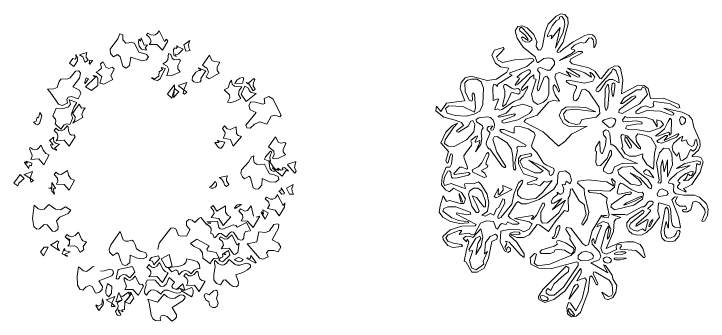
# Model space of a CAD drawing. Header units: millimetres. Extents: x -63086 to 144078, y -129912 to 13382.
# Drawn here: x 59155 to 61665, y -54677 to -53565 of the extents above; entities that cross this region are included whole.
import ezdxf

# ---------------------------------------------------------------- set-up
doc = ezdxf.new("R2010")
doc.units = ezdxf.units.MM
doc.layers.get('0').update_dxf_attribs({"lineweight": 0})
doc.layers.add('観葉植物', color=92, linetype='Continuous', lineweight=9)

# ---------------------------------------------------------------- blocks, each defined once
blk = doc.blocks.new('樹木平面（CAD素材.com）d451e3a4')
at = {"color": 0, "linetype": 'ByBlock', "lineweight": -2}
for points in [[(-158.3, 422.6), (-143.5, 430.4), (-134.5, 422.6), (-125, 388.3), (-112.2, 380.7), (-101.2, 391), (-96.4, 421), (-55.5, 408.2), (-38.8, 411.3), (-32.5, 422.1), (-40, 432.5), (-66.7, 438.8), (-82.3, 472.1), (-92.8, 474.3), (-113.5, 471.6), (-124.6, 483.5), (-124.6, 501.3), (-135.6, 505.6), (-143, 487.6), (-170.2, 449.8), (-168.9, 434), (-158.3, 422.6), (-158.8, 422.8)], [(26.2, 477.7), (33, 486.3), (38.2, 478.9), (18.4, 446.3), (-1.7, 466.9), (-30.1, 467), (-24, 475.2), (-23.2, 482.6), (-29.9, 493.7), (-38.9, 501.6), (-34, 508.2), (-23.3, 502.1), (-14.5, 500.1), (-7.5, 501.6), (0.3, 507.3), (6.7, 516.1), (26.2, 477.7), (26.1, 477.7)], [(-61.3, 478.7), (-59.1, 490.6), (-47.7, 464.8), (-36.1, 466.2), (-43.8, 455.3), (-38.9, 448.2), (-40.4, 445.8), (-56.8, 450.2), (-66.2, 460.7), (-68.3, 474.6), (-66.4, 485.8), (-61.3, 478.7), (-61.6, 478.7)], [(95.8, 465.9), (103.2, 443.1), (118.9, 445.3), (113.5, 455.1), (113.2, 466.3), (117.3, 480.9), (95.8, 465.9), (96.2, 466.1)], [(68.6, 461.7), (93.8, 449.7), (77, 432.9), (71.2, 430.8), (67, 431.6), (65.2, 429.4), (68.1, 424), (59.8, 426.6), (58.5, 448.4), (63.5, 455.1), (68, 451.8), (74.6, 460.7), (68.6, 461.7), (68.6, 461.7)], [(-317.4, 399), (-302.2, 386.8), (-288.4, 407.7), (-288.5, 419.6), (-294.8, 430.1), (-293, 418.5), (-296.6, 413.7), (-305.2, 416.3), (-317.4, 399), (-317.2, 399.2)], [(-254.6, 437.8), (-281, 429.8), (-269.3, 422.4), (-263.7, 406.7), (-259.4, 403.4), (-250.6, 410.5), (-257.2, 420.8), (-257.5, 427.4), (-254.6, 437.8), (-254.6, 438)], [(77.6, 413.4), (84.2, 408.5), (74, 390.1), (73.8, 378.8), (82.2, 368.5), (59.6, 357.2), (45.2, 353.8), (34.2, 354.9), (41.3, 376.5), (35.4, 388.2), (20.3, 396.8), (32.3, 404.6), (37.3, 411.6), (40.7, 433.8), (49, 431), (53.6, 417.2), (61.2, 411.9), (77.6, 413.4), (77.6, 413.2)], [(188.9, 427.8), (196.7, 409.6), (206, 405.6), (226.4, 403), (215.9, 384.3), (216.5, 372.3), (223.8, 363.4), (187.7, 342.1), (177, 350.4), (184.7, 367.2), (179.6, 380.1), (162.9, 392.7), (188.9, 427.8), (188.4, 427.5)], [(14.5, 384), (28.8, 380.2), (10.1, 342.8), (0, 337), (-10.6, 338.7), (-21.6, 344.8), (-19.7, 347.4), (-11.3, 340.9), (4.8, 352.9), (6.9, 367.5), (19.2, 376.6), (14.3, 384.1)], [(148, 382), (175.2, 372.1), (157.7, 343.7), (158.7, 337.4), (155.1, 332.4), (144.4, 329.7), (132.5, 331.7), (126, 337.8), (126.6, 350.3), (138.8, 367.1), (150, 373.2), (155, 373), (157.1, 375.5), (147.9, 382), (148, 382)], [(-259.9, 313.9), (-238, 301), (-214.7, 318.6), (-215.8, 345.7), (-221.8, 352.5), (-232.3, 355.3), (-223.3, 348.7), (-259.7, 314.2)], [(107.1, 294.3), (98.4, 287), (93.8, 290.4), (95.9, 302.9), (106.1, 329.8), (77.7, 319.7), (76.1, 317.7), (107.1, 294.3), (106.9, 294.7)], [(301.5, 271.6), (293.2, 286), (296.2, 299.9), (305.6, 314.3), (278.6, 315.9), (270.8, 323.4), (268.6, 337.8), (261.5, 329.8), (256, 310.6), (241.8, 302.9), (261, 285.3), (262.4, 275.7), (254.2, 258.8), (263.5, 255.8), (282.9, 261.5), (301.4, 271.7), (301.5, 271.8)], [(307.6, 326.3), (312, 340.6), (311, 346), (306.8, 348), (298.1, 345.5), (287.3, 337.3), (279.9, 326.1), (307.7, 326.5)], [(36.5, 287.9), (36.5, 287.9), (61.4, 321.2), (61.6, 307.3), (77.1, 295.9), (58.3, 275.2), (61.6, 307.3), (61.6, 307.3)], [(36.5, 287.8), (52.6, 272.5), (61.6, 307.3)], [(321.1, 260.2), (356.7, 289.6), (339.4, 292.8), (331.4, 301), (330, 309.3), (316.8, 315.7), (303.3, 287.3), (321.2, 260.4), (320.6, 260.6)], [(448.1, 211.2), (442.6, 205.3), (424.8, 211.8), (411.8, 207.7), (395.3, 178.3), (370, 187.2), (350.8, 179.3), (336.1, 163.9), (323.7, 165.3), (320.3, 175.2), (357, 220.4), (335, 231), (330.6, 246.1), (337.4, 259.1), (354.6, 258.8), (380.9, 251.6), (388.8, 254), (386.1, 272.1), (403.5, 278.7), (417.9, 270.1), (448.1, 211.2), (447.7, 211.2)], [(-369.3, 180.2), (-348.9, 161), (-337.2, 176.3), (-327.6, 180.2), (-315.9, 178), (-305.1, 201.5), (-311.6, 213.8), (-301.2, 241.3), (-291.6, 257.5), (-318.6, 266.9), (-314.6, 251.6), (-321.5, 241.6), (-343.1, 234.7), (-365.9, 236.3), (-377.7, 207.2), (-368, 197.2), (-366.5, 188.8), (-369.3, 180.2), (-369.5, 180.4)], [(-305.8, 181.8), (-269.5, 203), (-273, 213.9), (-268.6, 226.4), (-260.8, 237.9), (-273.7, 237), (-282.3, 250.8), (-307, 217.4), (-296.7, 204.8), (-298.5, 193.7), (-305.6, 182), (-305.7, 182.1)], [(-425.4, 221.5), (-417.5, 208.6), (-426.2, 180.9), (-432.8, 175.9), (-439.8, 178.3), (-447.9, 186.1), (-438.6, 189.8), (-434.5, 204.3), (-430.2, 201.1), (-425.4, 221.4), (-425.4, 221.4)], [(264.5, 123.7), (273.6, 98.6), (303.8, 134.7), (292.2, 137.4), (286.4, 144.7), (284.9, 169.4), (262.7, 159.3), (252.3, 161.5), (242.3, 172.9), (235, 162.5), (244.6, 148.8), (243.5, 138.6), (237.4, 128.6), (264.3, 123.7), (264.4, 123.7)], [(207.9, 112.3), (219.4, 95.5), (225.4, 91.7), (230.6, 92.5), (237.7, 100.4), (243.5, 113.5), (216.7, 119.5), (223.7, 114.3), (222, 112), (207.8, 112.2), (207.9, 112.1)], [(388.1, 51.4), (406.9, 44.2), (408.8, 46.6), (406.2, 57.2), (408.7, 67.6), (414.1, 77.1), (409.4, 80.5), (391, 60.4), (388, 51.3)], [(-465.3, 18.8), (-462.5, 30.9), (-454.5, 28.2), (-453.7, 38.1), (-473, 45.1), (-474.5, 42.9), (-469.8, 39.9), (-471.8, 37.3), (-478.5, 42.6), (-480.1, 40.3), (-465.2, 18.9), (-465.4, 19.1)], [(470.7, 31.6), (497, 2), (502, 8.7), (496, 21.5), (500.6, 44.1), (472.3, 34), (470.6, 32)], [(-481.5, -3.7), (-451.1, 8.1), (-459.6, -16.3), (-457.3, -31.6), (-448.2, -24.8), (-481.5, -3.7), (-482.2, -3.5)], [(473.8, 8.6), (465.7, 11), (450.7, -8.8), (416.7, 19.8), (418.4, 22), (437.6, 10.8), (439.4, 13.6), (434.9, 16.8), (436.6, 19), (445.3, 12.1), (453.1, 13.3), (455, 15.7), (450.8, 18.9), (452.3, 21.2), (460, 22.5), (473.7, 8.6), (473.6, 8.7)], [(-518.5, -34.8), (-495.9, -3.7), (-481.5, -17.4), (-500.5, -34.3), (-504.8, -44.8), (-518.7, -34.6)], [(224.8, -14.6), (253.5, -8.4), (250.1, -17.2), (250.1, -26.6), (258.1, -39.6), (249.5, -46.8), (242.6, -41.9), (240.9, -31.7), (234.4, -22.9), (224.6, -14.7)], [(-381, -50.1), (-381.5, -32.5), (-368.5, -52.4), (-370.1, -55.1), (-376.4, -53.8), (-371.4, -74.5), (-381.9, -63.6), (-382.6, -52.6), (-392.4, -52.8), (-381, -50.1), (-380.8, -49.6)], [(210.7, -28.6), (193.7, -47.1), (189.7, -47.8), (188.1, -49.9), (194.5, -52.6), (201.7, -52.8), (209.4, -49.1), (213.7, -42.6), (214, -35.5), (210.7, -28.6), (210.7, -28.5)], [(447.1, -51.2), (448.2, -59), (446.5, -61.4), (438.7, -62.5), (450.5, -74.6), (458.4, -73.6), (460, -71.4), (447.1, -51.2), (447.2, -51)], [(435, -76.9), (454.5, -115.9), (461.2, -107.2), (460, -121.4), (440.5, -153.2), (426, -131.9), (398.6, -126), (405.3, -114.3), (401.4, -102.5), (389.7, -91.6), (394.7, -85.2), (409.7, -93.1), (418, -92.9), (426.7, -87.7), (435, -76.9), (435.1, -76.9)], [(-445.3, -113.9), (-451.3, -162.4), (-446.6, -191.7), (-436, -200.7), (-426.1, -199.6), (-408.8, -183.6), (-398.4, -185.4), (-379.1, -208.6), (-371, -209.5), (-359.3, -201.8), (-358.6, -191), (-364.7, -170.5), (-353, -157.9), (-322.6, -144.4), (-312.7, -132.5), (-332.7, -120.6), (-350.7, -131.2), (-367.8, -128.5), (-392.1, -111.8), (-409.2, -128.2), (-418.2, -130.7), (-430.6, -127.3), (-445.3, -113.9), (-445.3, -114.1)], [(193, -122.9), (202, -115.5), (214.8, -135.5), (246, -117), (246.5, -139.5), (253.5, -150), (265.2, -156.1), (238.3, -188.3), (222.3, -162.4), (194.2, -158.3), (205.1, -144.8), (203, -133.9), (192.9, -122.9)], [(278.7, -124.1), (281, -125.7), (304.8, -112.2), (298.6, -110.7), (292.5, -111.4), (286.9, -114.8), (278.7, -124.1), (278.7, -124)], [(347.1, -153.7), (339.3, -117.1), (326.3, -133.1), (315.8, -135.4), (300.7, -127.4), (294.3, -135.9), (308, -149.3), (308.5, -160.3), (303.5, -170.6), (326.1, -171.7), (346.6, -195.3), (371.1, -154.4), (356.7, -158)], [(390, -164.8), (400.9, -141.8), (381.4, -131), (384, -146.2), (376.6, -137.9), (374.9, -140.3), (390, -164.8), (390, -164.2)], [(1.9, -274.3), (7.1, -251.5), (48.8, -197.9), (57.4, -195.7), (66.7, -199.7), (76.1, -223.4), (85.3, -226.1), (106.7, -225.4), (116.9, -202), (105.2, -187.4), (105.5, -173.5), (113.9, -166), (125.3, -168.4), (135.4, -177.2), (151, -160.7), (156.8, -159.2), (176.5, -181.4)], [(176.2, -182.9), (191.6, -180.7), (193.3, -178.6), (178.4, -175), (218, -172.7), (221.9, -195.1), (226.7, -199.3), (235.6, -200.6), (275.2, -185), (283.3, -187.3), (289, -194.2), (322, -177.5), (336.4, -204.2), (335, -206.8), (318.4, -209.2), (313.9, -217.9), (312.1, -234.1), (307.6, -239.5), (300.5, -241.3), (291.8, -237.2), (275.3, -212.3), (268.4, -211), (262, -214.3), (248.9, -229.9), (230.8, -216.4), (221.8, -217.1), (208.9, -231.7), (205.4, -232.4), (201.2, -218.9), (193, -216.8), (194.8, -200), (188, -190.1), (176.2, -182.9), (176, -182.8)], [(324.8, -254.6), (369.4, -306.5), (380.8, -309.9), (400.4, -301.7), (394.5, -287), (401.3, -278.4), (420.7, -277.7), (437.2, -283.4), (446.3, -265.6), (438.6, -251.6), (415, -239.1), (438.6, -197.7), (439, -184.7), (435, -181.3), (420.9, -183.6), (405.6, -207.4), (391.3, -213.4), (367.3, -210.7), (359.9, -246.7), (324.8, -254.6), (325.2, -254.7)], [(-332.8, -228.6), (-317.9, -243.5), (-317.8, -254.3), (-323.5, -263), (-299, -260.9), (-289, -267.5), (-281.7, -281.4), (-278.3, -283.8), (-266.2, -274.6), (-267.8, -263.4), (-256.6, -247.1), (-269, -242.7), (-274.6, -236.7), (-285.5, -211.4), (-297, -223.6), (-309.1, -228.4), (-318.3, -225.8), (-326.2, -219.8), (-332.8, -228.6)], [(-134.5, -209.6), (-123.4, -239.1), (-115.3, -244.9), (-105.1, -244.6), (-92.5, -241.4), (-85.8, -244.4), (-79.7, -257.1), (-75, -272.4), (-62.3, -280.1), (-42.9, -285.5), (-37.7, -294.4), (-39.7, -302.6), (-51.5, -308.7), (-73.5, -305.6), (-98.1, -295.4), (-100.1, -321.2), (-108.6, -330.6), (-116.6, -332.9), (-126.3, -328.8), (-132.4, -317.1), (-139.9, -290), (-145.6, -286.9), (-161.5, -296.5), (-172.6, -284), (-174.3, -272.8), (-168.6, -257.4), (-134.7, -209.2), (-134.5, -209.3)], [(-386.1, -258.3), (-353.3, -279.4), (-360.7, -267.5), (-360.6, -257.6), (-356.1, -246), (-360.6, -242.7), (-386.1, -258.4), (-385.9, -258.4)], [(-326, -233.6), (-317.2, -240.3), (-315.5, -237.9), (-325.9, -233.7), (-325.9, -233.7)], [(-411.9, -297.9), (-422.1, -283.5), (-409, -265.6), (-395, -265.7), (-412, -297.7), (-411.9, -297.7)], [(-343.6, -289.9), (-326.4, -299.3), (-324.7, -297.1), (-335.2, -292.7), (-314.8, -283.6), (-335.2, -278.8), (-334.2, -272.6), (-336.5, -271), (-343.6, -289.9), (-343.6, -289.7)], [(-13.1, -330.3), (7.3, -307.6), (4, -298), (-21.1, -303.7), (-29.2, -314.9), (-17.1, -317.3), (-13.2, -330.3)], [(13.5, -308.7), (42.8, -292.4), (53.1, -334.6), (41.2, -339.9), (35, -339.7), (29.4, -335.8), (13.5, -308.7), (13.7, -308.6)], [(239.4, -289.1), (247.7, -291.9), (246.1, -294.1), (235.5, -289.7), (237.2, -301.4), (227.8, -304.8), (222.8, -311.5), (227.1, -316), (232.2, -318.5), (235.2, -318.7), (239.6, -316.9), (258.3, -298.3), (262.3, -295.6), (257.8, -278.5), (239.4, -289.1)], [(338, -296.5), (357.5, -321.4), (356.1, -323.6), (323.7, -306.6), (325.5, -304.2), (335.9, -308.8), (338, -296.4)], [(-30.7, -372.9), (-2, -371.7), (18.6, -394.5), (38.8, -358.7), (28.5, -354.1), (20.7, -346.9), (7.4, -321.5), (-2.3, -334.3), (-10.6, -339.1), (-14.6, -339.5), (-20.1, -338.1), (-25.4, -334), (-29.3, -328.9), (-37.6, -340.1), (-28.3, -346.8), (-24, -353.9), (-23.8, -361.2), (-26.3, -367.4), (-30.7, -372.9), (-30.6, -372.7)], [(122.7, -362.1), (132.7, -349.7), (143.5, -344.8), (154.1, -343.5), (152.3, -329.6), (145.1, -319.5), (132.1, -313.8), (106.9, -308.9), (102.4, -321), (95.9, -328.8), (88.2, -333), (73.7, -335.5), (51.7, -338), (44.3, -340.5), (40.4, -342.5), (52.1, -354.8), (67, -348.6), (73.6, -353.3), (77.7, -366.7), (89.9, -354.1), (98, -350.7), (106.9, -351.7), (114.3, -355.4), (122.8, -362.1), (122.7, -362)], [(207.3, -313.7), (219.6, -325.3), (233.3, -331), (240.6, -330.2), (249.9, -323.6), (259.1, -310.3), (281.1, -328.9), (288.9, -331.6), (298.5, -331.3), (320.9, -324.1), (330.6, -326.2), (336.5, -331.7), (336.3, -338.2), (326, -348.4), (308.7, -357.7), (283.2, -366.1), (293.6, -392.9), (292.4, -404.5), (286.7, -409.4), (274.4, -408.2), (263.4, -400.7), (246.5, -384.5), (239.6, -385.1), (228.2, -401.8), (213.4, -397.7), (203.8, -384.2), (203.8, -364.7), (208.8, -336.8), (206.2, -321.4), (207.3, -313.7), (207.3, -313.7)], [(283.7, -314.8), (290.7, -318.3), (297, -319), (303.9, -316.3), (310.3, -310.4), (302.1, -305.4), (295, -303.6), (289.7, -304.3), (278.7, -311), (283.7, -314.8)], [(-206, -352.4), (-192.7, -351.8), (-171.8, -345.3), (-160.9, -349.5), (-158.6, -359.6), (-164.9, -370.2), (-211.4, -387.8), (-198.7, -408.5), (-199.1, -419.6), (-208.7, -428.9), (-220.9, -432.8), (-223.2, -431.1), (-235.9, -408.3), (-245.8, -404.7), (-257.1, -409.8), (-269.1, -422), (-280.6, -418.5), (-289.3, -404), (-290.4, -371), (-284.8, -336.9), (-266.7, -351.6), (-256.6, -353.9), (-244.8, -347.3), (-234.1, -337.1), (-228.9, -336)], [(-69.4, -440.3), (-89, -418.7), (-117.5, -419.5), (-111.2, -408.1), (-120.5, -384.7), (-120, -376.2), (-107.5, -384.5), (-99.2, -386.4), (-89.5, -382.2), (-80.7, -370.4), (-67.4, -398.1), (-61.7, -401.5), (-54.5, -400.4), (-49.8, -407.6), (-69.2, -440.5), (-69.1, -440.5)], [(151.4, -426), (172.4, -388.7), (161.2, -386.3), (153.1, -380.5), (148.6, -368.5), (147.8, -356.3), (143.3, -353.1), (133.3, -364.7), (123.5, -370.3), (113.9, -369.4), (102.8, -361.4), (96.2, -370.1), (106.3, -379.7), (110, -387.4), (108.9, -397.4), (105.3, -404.5), (134.2, -403.4), (151.4, -426), (151.4, -425.8)], [(-175.2, -446), (-165.2, -432.7), (-164.9, -408.7), (-180.5, -397.1), (-186.5, -422.9), (-186.2, -433.1), (-182.9, -439.9), (-175.2, -446), (-175.3, -446)], [(92.4, -398.5), (99.8, -421.3), (83, -415.8), (69.7, -419.8), (92.4, -398.5)], [(90.3, -424.7), (124.1, -411.7), (129.4, -422.1), (129.8, -431.1), (126.7, -440.1), (123.6, -445.5), (90.3, -424.7), (90.4, -424.7)], [(-166.1, -480.7), (-152.3, -480.4), (-164, -468.2), (-183.5, -457.3), (-181.9, -455), (-153.6, -444.9), (-164, -468.2), (-166.1, -480.6), (-166.1, -480.6)], [(-139.5, -430.6), (-150.6, -464.2), (-127.8, -457), (-139.4, -430.6)], [(-34.4, -454.4), (0.9, -464.7), (24.6, -436.1), (35.3, -445.4), (45.9, -450.8), (54.6, -452.3), (63.8, -450.4), (80.8, -439.2), (86.5, -438.2), (93.7, -440.2), (98.6, -443.4), (100, -446.9), (99.2, -451), (92.8, -459.2), (53.8, -484.6), (69.6, -511), (69.1, -519.5), (62.2, -527.8), (52, -533.6), (35.2, -517.4), (21, -512), (13.3, -514.6), (10, -521.6), (10.8, -531.1), (3.1, -532.9), (-7.1, -531.8), (-16.4, -525.4), (-22.7, -512.5), (-29.4, -467.8), (-34.4, -454.4), (-34.5, -454.4)], [(187.8, -438.1), (187.7, -438.1)], [(-222.4, -477), (-211.7, -495.3), (-196.5, -474.6), (-194.5, -465.9), (-197.9, -453.5), (-201.3, -472.1), (-214, -479.7), (-220.7, -474.8), (-222.4, -477), (-222.4, -476.9)]]:
    blk.add_lwpolyline(points, dxfattribs=at)
for points in [[(-234.4, 408.8), (-244.2, 395.4), (-246.3, 397.3), (-244.1, 409.8), (-244.3, 409.7)], [(-205.2, 397.4), (-202.5, 381.8), (-212.2, 371.7), (-220.7, 367), (-200.2, 350.8), (-207.7, 327.6), (-193.9, 324), (-160.4, 340.2), (-168.3, 353.9), (-156.1, 378.9), (-163.3, 384.3), (-175.5, 380.5), (-186, 384.5), (-195.5, 404.3)], [(-281.2, 344.9), (-277.9, 362.7), (-284.5, 371.4), (-296.3, 371), (-315.7, 346.8), (-324.2, 343.2), (-348.7, 341.7), (-355, 333.6), (-362.3, 311.1), (-374, 306.4), (-397.7, 305.1), (-387.4, 294.3), (-356.9, 251.1), (-343.6, 246.1), (-324.8, 254.1), (-327.5, 267.6), (-322.6, 275.8), (-310.3, 278.4), (-286, 270.6), (-276.1, 289.6), (-281.8, 301.5), (-305.5, 313.3)], [(-248.4, 343.2), (-261.5, 325.4), (-263.9, 326.8), (-256.8, 345.9)], [(327.6, 325.1), (329.3, 327.3), (348.5, 344.2), (353, 340.7), (347.3, 327.7), (347, 317.2), (354, 305.4), (347, 299.8), (329.3, 327.2), (329.4, 327.1), (329.3, 327.3), (321, 329.9)], [(-318.5, 99.4), (-296.9, 133.1), (-301.7, 140.1), (-310.2, 138.7), (-316, 142.4), (-320.8, 154.7), (-322.1, 169), (-326.6, 172.5), (-337.2, 159.2), (-346.7, 154.4), (-357.2, 156.3), (-367, 164.3), (-373.5, 155.8), (-362.4, 144.4), (-359.4, 136.5), (-361.5, 126.2), (-365.9, 119), (-336.9, 121)], [(-354.4, 106.4), (-365.9, 109.4), (-374.3, 116.5), (-375.8, 125.5), (-374.3, 131.6), (-389.8, 119.2), (-376.3, 105.1), (-378.2, 102.8), (-386.2, 105.7), (-382.7, 95.9), (-376.9, 90), (-365.1, 83), (-363.2, 85.5), (-372.4, 91.9)], [(401.5, 97.1), (421, 81.1), (422.3, 69.1), (415.8, 55.5), (423.4, 53.1), (438.6, 55.5), (462.8, 68.3), (454.9, 78.2), (454.5, 87.7), (465.1, 108.5), (460.5, 112.2), (446.7, 109.6), (437.9, 112.8), (427.7, 132.9)], [(-390.6, 67.6), (-403.8, 72.4), (-412.4, 84.8), (-419.6, 103), (-433.3, 88.8), (-442.9, 85.9), (-451.2, 87.9), (-460.4, 94.9), (-461.9, 89), (-453.3, 70), (-452.8, 62.6), (-457.8, 51.4), (-428.5, 53.1), (-410.7, 31.5)], [(331.4, -9.5), (337.1, -15.2), (346.7, -51.1), (356, -55.9), (365.6, -55.2), (377.7, -42.4), (378.6, -18), (405.6, -29.4), (427.5, -31), (439.2, -21.8), (436.4, -10.4), (422.5, -4.7), (406, -0.8), (398.3, 12), (387.8, 33.9), (360.8, 32.3), (349.9, 40), (347.3, 54.9), (348.9, 63.8), (340.3, 60.1), (330, 41.6), (304.2, 13.8), (301.7, 0.3), (307.6, -12.3), (315.1, -18.4)], [(429.9, 10), (421.1, 8.1), (412.9, 10.9), (406.6, 19.7), (402.5, 47.6)], [(-299.9, -23.8), (-312.5, -19), (-321.6, -6), (-325.1, 11.1), (-348.1, -3.5), (-357.9, -2.4), (-367.5, 5.2), (-373.5, -3.1), (-361.6, -16.8), (-360.2, -27), (-364.8, -38), (-337.4, -38.9), (-319.1, -59.5)], [(478.3, -74.6), (492.3, -74.6), (487.1, -65.2), (486.2, -53.7), (490.9, -39), (467.2, -52.4)], [(228.8, -229.2), (244, -237.2), (253.9, -236.1), (269.2, -221.4), (288.5, -259.2), (295.6, -251.3), (290.9, -285.2), (280.6, -293), (275.3, -291), (260, -269.9), (231.1, -272.4), (239, -258.8), (235.1, -245.9), (223.6, -235.8)], [(187.8, -261.1), (178.8, -273.3), (181.5, -279), (212.1, -285.6), (222.2, -303.4), (219.9, -305.8), (203.7, -306.7), (194.1, -317.5), (191.6, -325.9), (164.4, -306.3), (163.7, -286.5), (153.2, -273.6), (133.2, -263.8), (120, -252.9), (142.4, -237.6)], [(-90, -336.1), (-80.9, -356.6), (-99.7, -377.2), (-114.2, -366.2), (-123.8, -364.9), (-134.3, -371.3), (-140.5, -381.1), (-144.9, -382), (-149.5, -378.4), (-141.1, -346.7)], [(61.7, -393.1), (54.6, -401.9), (52.9, -408.8), (56.5, -414.4), (65.2, -417.7), (83, -415.8), (90.4, -424.7), (79.8, -430.9), (71, -432.2), (59, -429.8), (39.2, -422.1), (33.4, -421.2), (27.3, -422.1), (20.4, -426.1), (12.5, -436.1), (-1.2, -425.3), (-13.4, -421), (-23.7, -422.2), (-32.6, -428.8), (-38.8, -439.8), (-45, -434.1), (-46.8, -427.8), (-44.7, -417.6), (-40.7, -403.5), (-41.1, -396.2), (-36.7, -385.6), (-15.8, -383.7), (-8.5, -385.7), (1.1, -395.6), (11, -407.2), (16.3, -408.8), (23.2, -406.9), (33.2, -398.5), (40, -380.5), (43.3, -375.9)], [(202.5, -424.3), (211.1, -421.5), (216.1, -425.1), (218.3, -434.5), (213.8, -451.4), (219.6, -468.9), (216, -479), (209.2, -484.2), (200.2, -484.9), (189.8, -478.2), (185.6, -464), (174.8, -456.2), (169.3, -443.2), (171.9, -435.9), (178, -433.8), (187.8, -438)], [(-141.5, -512.8), (-133.7, -511.6), (-132, -509.4), (-142.1, -494.9), (-140.4, -492.7), (-125.4, -500.4), (-123.8, -498.2), (-128.2, -494.9), (-126.5, -492.6), (-118.5, -492), (-117, -465.1), (-95.1, -436.2), (-104.1, -429.5), (-125.6, -444.7), (-133.9, -442), (-127.8, -457), (-145.8, -467.6), (-141.1, -477.4), (-142.7, -486.6), (-151.4, -498.3), (-146, -509.4)], [(-100, -470.8), (-85, -450.7), (-96.2, -428.4), (-103.5, -433.5), (-100.4, -439.5), (-101.5, -446.4), (-110.7, -456.7), (-119, -463.6)]]:
    blk.add_lwpolyline(points, close=True, dxfattribs=at)
blk = doc.blocks.new('樹木平面（CAD素材.com）9db787c8')
at = {"color": 0, "linetype": 'ByBlock', "lineweight": -2}
for points in [[(178.3, 288.8), (182.8, 339.4), (174.1, 380.7), (167.2, 388.7), (153.7, 389.3), (132.3, 377.6), (104.9, 342.7), (99.9, 345), (81.8, 370.9), (59.7, 382.2), (0.2, 396.5), (-8.3, 405.5), (-4.5, 414.8), (38.4, 438.2), (34.9, 441.7), (21.8, 441.4), (-11.5, 423.3), (-46.4, 409), (0.1, 436.1), (8.9, 443.5), (8.5, 447.2), (-2.4, 449.8), (-3.8, 452.9), (8.2, 464), (26.2, 473.4), (33.1, 474.3), (42.1, 472), (47.8, 474.2), (52.8, 479.8), (60.4, 490), (69.7, 491.1), (76.3, 483.8), (78.3, 468.7), (78.4, 457.7), (79.6, 456.6), (81.8, 458.1), (86.7, 470.6), (86.7, 483.8), (81.6, 494.5), (72.9, 501.8), (63, 503.9), (45.3, 499.7), (3.1, 476.5), (-32.4, 450), (-43.4, 440), (-49.8, 437.5), (-53.9, 438.6), (-54.3, 442.9), (-33, 475.9), (-14.3, 542.1), (-15.5, 562.4), (-27.1, 575.6), (-40.6, 577.6), (-58.3, 569.4), (-86.6, 540.6), (-97.6, 513.2), (-107.9, 460.7), (-113.7, 447), (-122.1, 446.1), (-129.9, 460.2), (-129.7, 473.2), (-126.4, 474.2), (-139.3, 503.5), (-162.3, 527.4), (-180.1, 533.8), (-196.7, 531.8), (-205.7, 516.4), (-199.5, 489.9), (-177.2, 456.9), (-134.4, 421.7), (-127, 401.3), (-122.9, 401.4), (-103.1, 416.7), (-83.4, 418.3), (-71.1, 414.7), (-63.6, 404.8), (-63.8, 394.1), (-79.6, 374), (-91.3, 373.6), (-114.5, 383.2), (-123.3, 380.7), (-125.3, 374.5), (-116.5, 363.1), (-118.5, 343.9), (-127.1, 310.2), (-124.4, 299.3), (-120.3, 300.6), (-101.1, 348.9), (-92, 351.8), (-85, 341.6), (-84.6, 286.8), (-91.3, 269.4), (-104.3, 257.9), (-123.8, 250.4), (-141.1, 260.4), (-146.9, 286.9), (-130.6, 339.9), (-139, 344.3), (-138.9, 357.1), (-151.6, 348.1), (-182.1, 310.5), (-184.1, 303.5), (-180, 300.5), (-160.3, 316.6), (-162.2, 308.9), (-177.4, 281), (-189, 269.7), (-211.5, 260.9), (-253.1, 231.5), (-261.6, 228.9), (-270.4, 234.4), (-278.6, 230.9), (-279.7, 233.6), (-266.6, 268.2), (-268.6, 270.6), (-285.6, 263.8), (-287.2, 312.1), (-283.2, 322.9), (-276.4, 321.5), (-269.7, 314.5), (-268.6, 323.2), (-217.3, 356.4), (-225, 359.6)], [(-43.8, 528.4), (-76.4, 486.8), (-74.1, 500.7), (-87.8, 496.2), (-90, 498.8), (-72.6, 534.8), (-57.8, 552), (-47, 558.7), (-44.9, 567.2), (-38.1, 567.7), (-28.9, 557.8), (-26.8, 539.6), (-33.2, 511.3), (-60.9, 453.9), (-43.8, 528.4), (-44, 528.5)], [(-183.9, 529.1), (-160, 505.7), (-146.4, 487.1), (-146.3, 483.8), (-154.7, 476.6), (-167.5, 475.8), (-178.8, 481.8), (-183.6, 491.5), (-180, 494.2), (-159.6, 481.4), (-160.9, 487.7), (-170.7, 501.5), (-189.7, 516.6), (-191, 524.1), (-187.4, 528.7), (-183.9, 529.1), (-183.8, 529.1)], [(-388.1, 263.3), (-405.1, 307.8), (-401.2, 329.5), (-386.6, 346.6), (-364.9, 352.8), (-307.6, 336.1), (-273.5, 341.4), (-236.8, 367), (-228.8, 381.1), (-259.8, 385.5), (-277.9, 399.2), (-290.2, 428.6), (-281.1, 446.7), (-250, 455.6), (-246.6, 450.6), (-256.6, 438.7), (-273.5, 421.8), (-268.3, 410.6), (-252.5, 401.4), (-207.8, 411.3), (-141.8, 416.5), (-138.3, 409), (-163.5, 387.7), (-195, 375.2), (-225.6, 364.2), (-225, 359.6), (-224.9, 360.1)], [(169.3, 328.7), (167.8, 348), (158.2, 373), (149.2, 378.8), (145.9, 378), (141.9, 367.7), (89.2, 309), (86, 301.3), (87.6, 296.4), (93.5, 295.3), (102.6, 303.1), (121.5, 331.7), (133.2, 339.8), (146.9, 340.1), (169.3, 328.7), (169.2, 328.7)], [(-353.7, 222.7), (-349.9, 239.1), (-353.7, 285.9), (-359.2, 292.4), (-361.8, 287.4), (-360.1, 266.7), (-363.5, 262.1), (-372, 265.2), (-387.4, 297.4), (-387.8, 327.9), (-379.1, 338.4), (-364.4, 341.1), (-345.3, 341), (-328.9, 331.3), (-320.8, 309.5), (-322.8, 249.8), (-334.2, 226), (-353.9, 215.1), (-384, 207.5), (-423.5, 209.9), (-452.5, 218.7), (-458, 235.9), (-446.3, 244.6), (-395.4, 243.2), (-353.7, 222.7), (-353.6, 222.7)], [(149.6, 327.9), (144.5, 325), (141.9, 306.9), (146.2, 280.4), (148.8, 279.8), (154.7, 312.4), (153.7, 325.3), (149.6, 327.9), (149.4, 328.1)], [(178.6, 288.9), (238.3, 319.2), (259.8, 319.1), (274.4, 307.9), (283.2, 271.2), (329.6, 272.6), (386, 250.1), (389.6, 239.1), (383.6, 237), (352.3, 254), (294.8, 260.4), (293, 254.3), (295.4, 246.4), (291.9, 241.2), (282.4, 239.4), (265.5, 244.6), (249.1, 240.6), (230.2, 225), (230.5, 218.3), (237.5, 216), (271.5, 228.5), (319, 225.5), (358.5, 211.1), (366.1, 212.7), (367.2, 216.8), (361.8, 222.3), (331.3, 236.7), (397.1, 221.9), (421.2, 210.5), (434.2, 196.2), (439.5, 167.8), (461.1, 118.5), (462.6, 100.8), (456.4, 84.6), (433.8, 64.4), (433.7, 61.6), (456.8, 60.6), (466.6, 57.2), (473.3, 42), (463.1, 5.3), (432.6, -39.6), (414.7, -49.3), (402.9, -53.6), (411.9, -64.5), (411.3, -66.9), (385.4, -55), (380.6, -50.9), (380.4, -46.1), (389, -36), (389, -32.4), (384.5, -31.6), (382, -26.7), (391.9, -14.6), (410.4, 0.3), (432.8, 8.3), (437.3, 7.2), (435.6, -1.3), (429.7, -7.6), (425.1, -7.4), (420.5, -2.1), (417.5, -1.3), (414.9, -12.1), (409, -21.5), (401.8, -23.6), (405.7, -26.1), (419.2, -24.1), (434.6, -11.5), (446.6, 6.9), (449, 30.6), (451.1, 36.7), (455.3, 32.5), (461.1, 32.2), (463.8, 38.7), (462.7, 44.1), (451, 46.1), (407.1, 36.5), (377.1, 17.8), (426.6, 29.7), (378.1, 1.6), (351.6, -23.7), (347.7, -31.6), (348.9, -34.3), (362.9, -37.6), (367.1, -41.4), (366.7, -63.6), (369.3, -69.3), (375.9, -73.1), (404, -78.6), (441.9, -77.7), (460, -85), (485.1, -110), (491.4, -128.8), (488.6, -151.8), (479.5, -171.4), (469.9, -173.4), (468.4, -170.3), (481, -142.1), (479.2, -130.1), (460.1, -105.3), (445.7, -99.5), (436.2, -103.6), (429.2, -130.7), (416.9, -137.8), (404.4, -137.9), (398.9, -134.8), (398.9, -130.9), (402.2, -130.5), (411.6, -131.5), (413.4, -125.2), (409.9, -118.4), (389.2, -118.2), (377.8, -110.4), (372.4, -99.9), (380.2, -84), (369.8, -85.1), (359.9, -95.5), (384.3, -155.9), (392, -194), (389, -196), (371.3, -194.2), (363.2, -187.7), (358.5, -171.7), (354.9, -125.9), (350.2, -116.9), (315.3, -105.4), (311.6, -107.5), (309.4, -136.8), (316.2, -157.5), (288.7, -194.1), (269, -212.7), (251.7, -221.2), (234.4, -223), (216.9, -218.2), (204.2, -207.4), (197.1, -192.5), (198, -178.3), (209.5, -162.9), (255.8, -132.6), (260.1, -135.1), (257.6, -142.4), (212.5, -178.9), (205.7, -189.7), (210.4, -198.9), (221.1, -205.1), (235.5, -207.9), (254.3, -200.1), (263.4, -206.5), (265.2, -206.2), (268.7, -190.4), (275.1, -169.4), (274.7, -166.9), (271.4, -165.8), (231.7, -190.1), (229.8, -188.8), (232.7, -183.1), (267.4, -153.2), (282.7, -136), (282.3, -130.1), (273.8, -127.1), (273, -125.8), (291.3, -110.7), (292.8, -103.4), (287.5, -99.8), (279.2, -99.8), (272.9, -103.6), (265.7, -114.6), (258.6, -120.8), (252.3, -120.5), (196, -151), (190.1, -147.9), (142.6, -147.8), (176.3, -158.9), (157.4, -164.5), (151.6, -173.8), (149.8, -209.5), (122.2, -271.1), (170.8, -250.2), (196.1, -246.4), (222.3, -246.9), (246.3, -256.5), (255.3, -270.8), (263.4, -299.6), (261.3, -304.6), (257.3, -303.9), (241.4, -286.1), (230, -278.7), (173.6, -273.6), (172.5, -269.9), (178.7, -262.3), (177.5, -258), (169.3, -255.4), (161.5, -258.5), (158.5, -263.4), (159.7, -274.9), (123.6, -291.2), (109.3, -285.6), (103.2, -270.2), (121.2, -206.4), (130.8, -189.7), (133.7, -192), (126.2, -235.2), (127.1, -237.5), (134.9, -225.8), (139.9, -201.6), (129.7, -179.9), (111.5, -173.1), (94.4, -182.9), (89, -192.8), (103.8, -186.3), (105.9, -188.4), (92.5, -220.5), (82, -254.4), (76.8, -235.1), (71.2, -242.4), (72.3, -255.2), (99, -284.8), (103.4, -300), (97.7, -311.9), (66.9, -323), (128.4, -359), (112.8, -329.8), (119.9, -332.4), (144.9, -367.7), (147.3, -380.8), (161.2, -404.8), (157.4, -430.3), (147, -448.2), (128.7, -457.1), (117.8, -452.3), (107.7, -428.8), (130.7, -444.5), (141.6, -442.6), (147.1, -432.5), (144.9, -402.2), (133.4, -385.9), (84.6, -356.4), (77.6, -355.7), (75.6, -360.9), (93.1, -397.2), (91.7, -402.6), (87.4, -402.8), (73.6, -374.6), (68.1, -370.4), (64, -373.9), (58.3, -428.2), (29.8, -502.4), (14.7, -515.4), (-2, -518.1), (-17.1, -507.6), (-20, -484.1), (-13.4, -465.8), (-5.6, -468.1), (13.3, -496.2), (36.6, -452.8), (51.9, -385.6), (45.2, -377.4), (17.1, -388.5), (32.7, -360.5), (32.7, -346.5), (30.3, -343.4), (-27, -424.9), (-66.4, -455.3), (-98.8, -465.7), (-120.1, -455.9), (-121.8, -444.4), (-106.7, -419.5), (-21.3, -334.9), (-11.7, -341.1), (-13.7, -353.9), (-38.8, -375.2), (-65.9, -399.6), (-76.7, -422.9), (-87.7, -416), (-93.8, -422.4), (-94.6, -433.1), (-82.8, -440.1), (-64.9, -439.3), (-31.5, -410.4), (21.5, -332.6), (21.8, -321.4), (16.3, -318.7), (-74.2, -343.1), (-120.5, -342.4), (-149.1, -328), (-151.6, -304.7), (-136.1, -289.2), (-129, -291.9), (-137.9, -323.5), (-125.8, -333.5), (-80.3, -327.3), (-4.7, -296.7), (10.1, -283), (12.4, -268.2), (-8.8, -237.1), (-7, -226.4), (-23.2, -202.2), (-20.9, -194.9), (-5.4, -197.2), (38.7, -254.3), (49.4, -260.9), (58.5, -256.8), (72.2, -206.8), (105.6, -151.5), (126.8, -149.9), (106.7, -156.3), (129.8, -159.7), (133.9, -150.8), (123.9, -103.5), (126.2, -87.5), (102.6, -72), (63.8, -68.8), (57.9, -64.2), (60.8, -59.9), (136, -63.8), (153.3, -49.6), (155.6, -30.2), (143.5, -17.4), (141.5, -21.1), (150.8, -45.7), (124.8, -30.2), (58.3, -22.9), (21.5, -27), (19.5, -34.5), (43.2, -55.6), (44.2, -74.5), (59.9, -139.1), (54, -165.2), (39.4, -185.5), (35.5, -185.7), (34.8, -180), (50.6, -147.8), (43.5, -112.2), (25.2, -98.5), (-0.2, -55.6), (-6.3, -56.5), (-8.6, -79.1), (-14.3, -89.4), (-13.6, -133.9), (-17.5, -136.9), (-28, -133.2), (-59.1, -170.7), (-85.6, -209.5), (-118.5, -184.8), (-126.7, -184.4), (-155.9, -221.4), (-175.5, -231.1), (-200.4, -230.6), (-222.5, -221.9), (-219.8, -219.2), (-192.6, -220.1), (-187.8, -216.9), (-191.5, -212.1), (-209.5, -210.3), (-224.8, -215.3), (-226.9, -223.5), (-201, -247), (-173.6, -290.2), (-174.3, -303), (-187.1, -293.9), (-228.5, -247.7), (-241, -245), (-236.9, -254.4), (-243.1, -265.8), (-237.8, -277.7), (-235.3, -267.4), (-230.3, -264.6), (-222.7, -271.5), (-222.7, -279.2), (-231.7, -285.2), (-244.7, -279.7), (-260.4, -247.3), (-258.1, -207.8), (-224.6, -200.5), (-189.9, -203.9), (-175, -211.2), (-156.1, -201.1), (-144.6, -182), (-155.6, -174), (-208.6, -162.8), (-143.9, -151.1), (-140.3, -155.7), (-147.8, -165.3), (-142.1, -165.7), (-128.4, -149.5), (-107.9, -106.8), (-101.9, -106.8), (-99, -113.9), (-113.8, -139.7), (-113.8, -170.1), (-106.9, -178.8), (-89.6, -178.1), (-48.5, -141.8), (-23.8, -96.3), (-72.9, -131), (-37.5, -89.7), (-66.7, -106.8), (-74.3, -106.8), (-75.9, -100.6), (-69, -87.8), (-53.7, -75.1), (-54, -67.1), (-44.1, -75.1), (-32.5, -69.3), (-30.2, -56.8), (-36.8, -39.4), (-26.5, -40.6), (-24, -37.6), (-22.4, -28), (-7.1, -36.9), (-2.8, -23.7), (-8.3, -2.7), (-24.3, 9.7), (-47.3, 6.9), (-52.4, -5.4), (-53.5, -35.1), (-66.3, -55.9), (-119, -93.3), (-164.5, -109.3), (-183.7, -109.5), (-195.6, -101.1), (-202.4, -106.6), (-231.9, -152.7), (-224.1, -161.4), (-191.9, -178.8), (-197.4, -182.6), (-216.3, -183.3), (-234.2, -174.6), (-238.3, -183.8), (-255.6, -180.4), (-261.1, -186.5), (-270, -200.9), (-275.5, -199.1), (-284, -173.3), (-308.9, -170.8), (-331.7, -179.2), (-352.5, -217.4), (-359.8, -221.7), (-375.8, -215.5), (-408.9, -220.1), (-399.3, -205.7), (-408.2, -205.5), (-448.4, -221.2), (-457.1, -232.2), (-449.8, -244.8), (-428.8, -252.1), (-401.6, -256), (-396.6, -260.3), (-399.1, -263.9), (-432, -267.1), (-449.3, -260.3), (-467.1, -238.6), (-467.8, -227.2), (-441.8, -203), (-398.8, -189.9), (-350.4, -188.8), (-346.8, -184.2), (-417.8, -146.3), (-417.3, -142), (-391.3, -146.3), (-383.3, -149.5), (-367.1, -147.2), (-368.7, -139.7), (-420.8, -120.7), (-449.3, -120.3), (-464.6, -125.8), (-468, -136.3), (-435.6, -160), (-410.7, -169.4), (-375.5, -174.4), (-375.1, -178.3), (-406.4, -180.6), (-440.2, -173.5), (-468.3, -157.1), (-481.1, -139.9), (-477.4, -116.6), (-467.1, -80.1), (-454.6, -100.4), (-443.4, -97.4), (-404.6, -108.6), (-391.3, -107.7), (-385.8, -91.5), (-399.8, -68.9), (-429.4, -53.1), (-443.4, -65.7), (-458.5, -59.1), (-472.2, -40.1), (-470.6, -11.3), (-455.5, 23.2), (-442.7, 23.8), (-436.3, 35.3), (-432.9, 65.4), (-435.8, 71.3), (-440.2, 69.7), (-448.4, 39.8), (-452.7, 37.3), (-456.9, 46.4), (-447.7, 79.6), (-475.4, 111.1), (-456.4, 150.3), (-433.1, 173.9), (-414.2, 181.8), (-429.7, 166.4), (-459.1, 121.5), (-461.5, 108.5), (-448.2, 99.6), (-426.6, 97.5), (-382.4, 122.2), (-355.7, 151), (-352.2, 178), (-359.4, 191.7), (-366.6, 189.7), (-375.9, 171.9), (-410.8, 149.9), (-417.7, 151), (-416.6, 156.1), (-393.3, 173.6), (-399.8, 184.9), (-423.5, 192.8), (-463.9, 203.7), (-492.7, 227), (-490.6, 243.8), (-475.2, 224.3), (-454.3, 254.1), (-389.2, 263.3)], [(-220.4, 292.5), (-226, 280.6), (-238.8, 252.4), (-250.1, 242.7), (-252.2, 243.8), (-250.7, 252.2), (-243, 280.2), (-243.8, 299), (-248.8, 314.2), (-246.3, 321.6), (-239.1, 322.5), (-218.9, 308.5), (-208.7, 305.8), (-196.5, 308.3), (-190.7, 304.5), (-187.6, 298), (-188.8, 290.6), (-195.8, 287.3), (-215, 293.5), (-220.4, 292.4), (-220.4, 292.4)], [(122, 229), (117.7, 241.3), (119.5, 305.3), (127.5, 323.1), (131.4, 319.7), (133.2, 297.5), (128.6, 239.5), (122.6, 228.6), (122.7, 229)], [(168.1, 220.7), (180.5, 217.5), (243.3, 252.4), (271.8, 286.2), (264.1, 309.5), (254.2, 313.4), (249.7, 303.1), (233.5, 303.1), (188.2, 273.6), (174.8, 253.3), (181.8, 253.1), (215.4, 277.5), (226.4, 280.7), (230, 276.4), (169.3, 230.9), (168.1, 220.7), (168.2, 221)], [(-215.3, 243.2), (-239.2, 218.7), (-267.7, 207.3), (-267.4, 205.1), (-262.5, 203.8), (-209.4, 215.8), (-205.1, 215), (-209.3, 209.1), (-253, 191.4), (-254.2, 185.8), (-247.6, 182.3), (-196.9, 193.9), (-154.6, 217.9), (-144.7, 230.4), (-146.2, 240.2), (-178.8, 250.7), (-212, 240.9), (-215.3, 243.2), (-215.2, 243.2)], [(-157.1, 48.9), (-105, 9.6), (-115.3, 2.5), (-134.7, 2.7), (-178.1, 23.3), (-189.7, 45.4), (-180.6, 54.1), (-149.1, 63.5), (-145.4, 68.1), (-149.1, 72.6), (-185.6, 65.1), (-194.1, 54.6), (-193.8, 35.4), (-176.7, -1.4), (-125.1, -16), (-130.3, -22.8), (-161.2, -33.6), (-162.8, -38.4), (-150.9, -40.2), (-137.6, -36.8), (-116.6, -43.9), (-101.8, -28.3), (-91.7, -31.5), (-72.1, -24.7), (-107.5, -68.3), (-131.7, -89.8), (-161.9, -93.2), (-184.2, -89.1), (-197.5, -77.2), (-197.5, -62.6), (-180.6, -35.2), (-178.8, -26.3), (-182.2, -24.4), (-193.6, -33.3), (-210, -70.6), (-218.7, -110.8), (-257.6, -159.2), (-267.6, -161.9), (-268.7, -154.4), (-243.9, -106.9), (-244.8, -93.9), (-250.9, -91.1), (-265.8, -122.9), (-274.2, -127.7), (-283.6, -150.5), (-295.7, -144.8), (-314.2, -153.9), (-327.2, -150.5), (-306.2, -137.3), (-301, -106.7), (-307.6, -74), (-328.6, -39.1), (-339.3, -29.7), (-353.4, -36.2), (-387.7, -37), (-389.5, -39.9), (-385.4, -53.6), (-395.9, -51.8), (-438.1, -35.5), (-461.2, -42.8), (-465.3, -32.8), (-461.7, -13.3), (-449.7, 9.1), (-443.2, 10.5), (-439.1, 4.4), (-436.7, -12.9), (-432.6, -16.2), (-415, -15.2), (-374.6, -6.2), (-369.5, -0.1), (-374.4, 3.7), (-425.9, -3), (-427.6, 0), (-406.7, 23.5), (-398.6, 23.7), (-380.9, 16.5), (-378.6, 17.9), (-380.3, 26.4), (-390.3, 54.6), (-391.3, 63.6), (-382.8, 78.5), (-364.5, 101.9), (-363, 108.5), (-366.5, 115.6), (-365.2, 121.3), (-348.6, 134), (-342.7, 136.1), (-342.8, 133.7), (-350.7, 116.4), (-350.6, 114.2), (-348.5, 113.1), (-335.5, 119.4), (-333.4, 118), (-334.8, 110.5), (-349.1, 78.9), (-330, 105.8), (-326.4, 126.2), (-329.5, 146.4), (-327, 157.7), (-321.9, 165.1), (-325.7, 173.4), (-346.3, 186.6), (-347.5, 195.1), (-337.1, 201.6), (-307.7, 205.2), (-295.2, 202.5), (-285.3, 193.1), (-280.9, 178.9), (-282.2, 165.1), (-286, 158.8), (-292.9, 157.3), (-296, 162), (-288.5, 170.1), (-289.1, 172.6), (-302.5, 169.8), (-307.9, 164), (-307.4, 157.9), (-298.1, 149.1), (-297.7, 143.2), (-310.2, 115.7), (-310.6, 106.8), (-306.1, 95.3), (-301.2, 89), (-297.8, 89.6), (-254.5, 28.3), (-245.6, 22.5), (-242, 22.4), (-240, 25.6), (-272.6, 77.9), (-287.3, 122.9), (-281.8, 133.2), (-270.8, 134.4), (-234.9, 111.8), (-219.2, 88.8), (-214.5, 61.2), (-213.8, 26.8), (-210.9, 14.8), (-207.2, 12.4), (-204.2, 18.8), (-208, 38.8), (-197.5, 83.1), (-200, 93.6), (-197.7, 97.1), (-191.1, 98.7), (-168.9, 97.5), (-166.9, 102.2), (-207.1, 125.4), (-254.5, 149.1), (-261.3, 155.4), (-259.7, 159), (-247.3, 159.5), (-216, 147), (-209.7, 147.6), (-210.2, 164.8), (-207.7, 169.4), (-189.5, 170), (-158.9, 161.6), (-137.4, 148.1), (-133.7, 138.5), (-146.7, 100.1), (-145.2, 93.3), (-127.5, 75.9), (-103.6, 37.5), (-92.5, 29.9), (-66.3, 17.9), (-65.1, 10.4), (-70.4, -2.4), (-77.6, -6.8), (-82.1, -4.7), (-83.9, 1.1), (-82.9, 8.1), (-107.7, 25.3), (-157.1, 48.9), (-157, 48.7)], [(307.3, 169.7), (305.4, 194.8), (321.9, 190), (330.3, 177.2), (318.5, 165.3), (277.8, 151.4), (237.1, 158.5), (202.2, 159.2), (192.1, 163.3), (198.1, 172.2), (231.2, 179.3), (253.1, 179.9), (251.8, 185.4), (233, 190.2), (184.4, 186.6), (182.3, 194.6), (191.5, 206.2), (199.5, 201.2), (262.3, 204.2), (291.3, 193.9), (307.1, 169.6), (307, 169.9)], [(391.3, 180.8), (388.3, 194.9), (392.4, 205.4), (399.9, 205.4), (409.5, 198.1), (409.5, 187.8), (403.9, 179.7), (396.7, 176.4), (391.3, 180.8), (391.4, 180.9)], [(183.3, 37.6), (153.3, 24.4), (145.9, 4.8), (140.2, 0), (131.3, -0.9), (113.4, 8.6), (112.9, 18.8), (142.1, 67.3), (142.4, 80.9), (137.4, 84.7), (126.3, 54.4), (102.2, 28.7), (90.5, 28.2), (85.3, 39.5), (88.2, 79.5), (83.5, 82.7), (86, 95.8), (98.9, 117.7), (99.5, 113.5), (101.3, 81.3), (105.4, 72.5), (110, 72.2), (119.8, 103.3), (122.5, 128.2), (112.9, 140), (112.4, 151.1), (120.8, 158.5), (129.7, 155.5), (135.6, 144.1), (139.1, 103.7), (146.3, 104), (156, 96.7), (186.3, 57.4), (235.5, 36.9), (183.3, 37.8)], [(293.6, 15.4), (297.2, 72.4), (303.2, 98.2), (284.9, 129.1), (266.9, 137.7), (237.6, 143.2), (229.9, 134.5), (232.4, 115.6), (247.2, 94.8), (247.2, 88.2), (239.4, 91.6), (199, 136.6), (180.3, 141.4), (175.3, 134.8), (183, 95.5), (178.5, 93.2), (191.5, 72), (207.7, 63.1), (230.5, 63.1), (255.2, 71), (253.6, 58.3), (269.8, 33.4), (293.4, 15.5)], [(191.5, 133.6), (198.1, 129.3), (213.9, 99.8), (213, 93.2), (207.9, 91.6), (190.1, 121.1), (191.3, 133.9)], [(332.2, 120.1), (384.1, 145.1), (386, 141.8), (376.8, 131.2), (323.6, 110.5), (310.5, 112), (305.6, 118.3), (337.5, 138.3), (345.9, 138.2), (332.2, 120.1), (332.4, 120.3)], [(385.1, 76.7), (391.2, 48), (398.4, 47.4), (414.6, 57.6), (427.6, 86.5), (437.2, 81.6), (447.5, 89.1), (452.6, 103.4), (449.2, 122.7), (444.9, 121.8), (439.3, 101.6), (432.8, 97.5), (419.4, 105.7), (411.6, 122.1), (397.1, 116.8), (394.9, 119.7), (399.4, 134.9), (390.4, 131.1), (365.9, 108.3), (360.9, 96.8), (364.1, 82.8), (378, 63.3), (385.1, 76.7), (385.1, 76.7)], [(-362, 13.5), (-359.9, 5.6), (-318.3, -13.9), (-309.4, -11.6), (-316.1, 1.5), (-328.3, 10), (-326.6, 12.8), (-307.8, 22.1), (-304.6, 29.7), (-312.8, 34.2), (-310.2, 44.8), (-301.3, 65.6), (-301.6, 72.8), (-304, 75.7), (-310.3, 72.9), (-326.2, 39.3), (-340, 23.9), (-362, 13.5), (-362, 13.6)], [(295.5, -15.6), (261.9, -0.8), (258.3, 6.8), (267, 15), (277.5, 10.9), (295.5, -15.6), (295.5, -15.5)], [(-275.3, -87.9), (-217.3, -57.9), (-250.7, -43.6), (-249.5, -60), (-264.4, -76.9), (-267.8, -75.3), (-266.9, -54.5), (-282.7, -82.8), (-275.3, -87.9), (-276.5, -87.2)], [(193.8, -76.2), (141.9, -112), (139.3, -120.4), (152.4, -131.1), (222.9, -114.6), (254.6, -92.5), (257.4, -72.7), (252.6, -67.5), (241.9, -69.5), (215.8, -58.4), (183.4, -37.4), (175.9, -35.1), (170, -39.9), (162, -66.7), (164.5, -72.8), (172.8, -74.7), (209.6, -66.1), (213.8, -68.5), (213.2, -71.9), (207.9, -76.1), (193.8, -76.2), (193.9, -76.3)], [(-339.6, -140.7), (-336.5, -135.5), (-345.6, -111.7), (-361.8, -80), (-346, -86.4), (-319.8, -120.2), (-313.2, -119.7), (-314.1, -99.2), (-327.3, -64.2), (-341.7, -52.4), (-356.8, -53.3), (-371.2, -64.2), (-375.3, -76.1), (-363.2, -118.1), (-347.2, -140.3), (-339.6, -140.7), (-339.6, -140.8)], [(316, -83.1), (342.6, -77.6), (346.8, -71.6), (343.2, -64.1), (325.3, -54.8), (314.1, -58.6), (306.6, -74.9), (308.2, -80.9), (316, -83.1), (316, -83.2)], [(188.4, -114.3), (186.7, -112.6), (196.7, -105.2), (249.6, -81.4), (251.9, -82.6), (250.2, -86.1), (224.8, -100), (188.5, -114.3), (188.5, -114.4)], [(347.5, -197), (339.6, -173.7), (332.9, -204.7), (334.4, -222.7), (342.3, -232.8), (354.4, -233.9), (369.5, -226.4), (376.4, -216.4), (379.7, -206.8), (385.1, -205.1), (390.3, -210.7), (385.7, -226.8), (370.6, -243.3), (356.4, -246.9), (335.5, -242.9), (324.3, -231.8), (320.5, -211.7), (336.5, -127.2), (341.5, -121.5), (346.6, -129), (349.4, -149.2), (348, -196.3), (347.9, -196.5)], [(-330.7, -199.4), (-323.2, -228.9), (-329.4, -261.5), (-347.9, -292.6), (-341.4, -252.9), (-330.4, -235.1), (-333.5, -226.5), (-348.2, -233.7), (-373.6, -275.2), (-371.5, -281), (-359.5, -277.9), (-371.5, -314.6), (-364, -341.3), (-347.5, -348.1), (-319.4, -327.9), (-322.2, -316.6), (-306.4, -282.3), (-317.4, -289.9), (-313.6, -249.1), (-296.8, -227.5), (-276.9, -219), (-269.8, -225.8), (-272.5, -236.8), (-290.7, -245.7), (-302.6, -306), (-318.4, -342.6), (-343.4, -356), (-362.9, -356), (-383.5, -320.7), (-391, -317.3), (-382.5, -275.2), (-373.2, -247.4), (-380.1, -237.8), (-382.8, -247.1), (-394.1, -235.1), (-385.6, -227.2), (-368.4, -226.8), (-359.5, -231.6), (-330.7, -199.4), (-330.7, -199.4)], [(-72, -232.2), (-65.5, -227.6), (-61.9, -217.8), (-58.5, -198.4), (-50.8, -189.1), (-46.8, -188.1), (-44.4, -190.2), (-44.9, -197), (-51.8, -219.4), (-59.7, -232.4), (-66.6, -234.7), (-70.7, -234.2), (-72, -232.2), (-72.2, -232.3)], [(21.8, -307.7), (21.5, -296.2), (34.5, -283.9), (49.2, -281.1), (70, -288.4), (76.6, -297.8), (74.5, -307), (58.1, -314.8), (32.3, -315.6), (21.8, -307.8), (21.7, -307.7)], [(112, -308.7), (112.6, -315), (119.3, -321), (129.1, -323.8), (137.7, -321.6), (141.5, -316), (140.2, -308.7), (134.2, -303.1), (125.8, -301.1), (117.5, -303.3), (112, -308.7), (112, -308.7)], [(152.5, -289.6), (153.9, -287.7), (163.6, -284.6), (174.9, -282.9), (188.8, -283), (193.1, -284.3), (193.8, -285.9), (191.7, -288.2), (183.2, -290.9), (164.1, -293), (153.3, -291.3), (152.5, -289.6), (152.5, -289.6)], [(158.1, -312), (154, -310.9), (151.3, -308.2), (152.3, -306.2), (161.8, -305.3), (194.2, -306), (195.3, -306.7), (194.9, -307.4), (172.9, -311.7), (158.1, -312)], [(-8.6, -489.2), (1, -499.8), (7.8, -511.8), (7.2, -513.8), (5.1, -514), (-7.4, -507), (-14.5, -497), (-14, -490.4), (-11.5, -488.3), (-8.6, -489.2), (-8.7, -489.2)]]:
    blk.add_lwpolyline(points, dxfattribs=at)
for points in [[(20.5, 374.4), (45.5, 363.8), (68.5, 349), (70.1, 350.1), (63.5, 365), (65.7, 365.6), (72.7, 362.4), (82.4, 348.4), (74.5, 334.5), (43.9, 327.5), (-12.4, 337.6), (-19.5, 336.9), (-21.3, 334.5), (-19.3, 330.6), (-8, 323.8), (11.3, 318), (15.5, 314.9), (16.1, 310.5), (5.8, 288.3), (2.9, 273.8), (5.8, 265), (12.9, 263.5), (22.2, 273.2), (34.8, 302.7), (45.2, 305.6), (59.7, 295.6), (98, 239.9), (100.1, 217.5), (86.4, 203.8), (34.7, 195.4), (27.7, 179.6), (12.6, 177.1), (-11.9, 185.3), (-26.7, 197), (-32, 215.5), (-20.1, 229.2), (11, 233.3), (85.2, 223), (49.4, 239.2), (5.5, 242), (-21.4, 239.7), (-38.4, 229.9), (-47.3, 209.5), (-31.7, 181.5), (-11.2, 170), (53.5, 171.9), (-2.7, 142.6), (-26.9, 115.9), (-49.1, 99), (-105, 151.5), (-175.2, 187.2), (-167.4, 196.8), (-126.5, 211.4), (-85.9, 258.4), (-69.2, 264.8), (-45.7, 262.3), (-61.6, 284.5), (-68.7, 304.1), (-68.5, 316.2), (-63.5, 320.5), (-56.6, 311.9), (-49.5, 295.9), (-46.6, 295.2), (-45.7, 302), (-62.3, 348.6), (-58.9, 361.2), (-46.3, 365.3), (-4.8, 349.6), (-21.4, 370.3), (18.1, 350.2), (25.4, 348.4), (27.4, 353), (-16.7, 381.5)], [(-152, 363.8), (-150.8, 370.8), (-154.7, 375.8), (-159.4, 375.8), (-183, 363.6), (-199.4, 349.9), (-199.4, 347.2), (-192.3, 345.8), (-190.1, 343.6), (-206.7, 321.4), (-205.4, 319), (-196.5, 323.1)], [(115.1, 194.3), (139.7, 202.2), (153.1, 199.4), (157.7, 193.4), (154.4, 179.5), (145.4, 169.1), (133.7, 166.7), (108.3, 188.1)], [(346.7, 187.9), (334.3, 162.4), (315.7, 146.3), (302.3, 137.7), (302.9, 134.9), (313.1, 136.1), (347.7, 149.6), (351.8, 146.5), (350.3, 139.8), (352.3, 138.6), (358.1, 144.7), (359.1, 194), (354.1, 200.7)], [(344.3, 49.4), (332.6, 5.8), (326.2, 50.3), (320.2, 25), (321.3, -31.5), (317.5, -35), (310, -33.4), (314.5, -23.5), (304.9, 39.2), (315.2, 75.6), (331.4, 91.4), (349.6, 91.3), (360.1, 71.8), (363.2, 32.2), (344.8, -11.7)], [(277.4, -51), (245, -14.9), (210, 2.2), (239.5, -21.1), (249.3, -33.4), (250.2, -39.1), (242, -43), (212.1, -38), (168, -1.9), (164.6, 12.7), (180.1, 22.8), (217.6, 25.5), (234.5, 8.8), (274, -21.3), (288.4, -44.2), (285.9, -55.6)], [(-409.2, -77.2), (-402.3, -101.6), (-399.1, -103.4), (-396.5, -100.5), (-409.2, -71.9)], [(291.9, -165.9), (291.5, -170.3), (280.8, -190.9), (278.4, -191.6), (277.6, -190.1), (282, -177.5), (289, -167.4)], [(-110, -276.2), (-65, -262.6), (-52.8, -255.2), (-57.3, -247.7), (-54.7, -242.8), (-47.6, -242.4), (-24.4, -250.4), (3.5, -268), (6.6, -274.7), (1, -287.4), (-3.6, -289.5), (-9.7, -287.5), (-27.5, -277.4), (-46.7, -274.2), (-61.7, -275.3), (-66.9, -284.6), (-79.8, -288.6), (-112.4, -289.1), (-116.8, -283.6)], [(5.1, -411.1), (12.2, -402), (18, -400.4), (22.1, -404.5), (22.2, -408.5), (-12.1, -453.9)], [(-103.2, -458.7), (-93, -458.9), (-88.8, -457.3), (-86.9, -454.7), (-87.4, -451.4), (-92, -446.9), (-101.6, -442.2), (-108.8, -441.5), (-112.9, -442.7), (-114.8, -444.7), (-115, -448.6), (-111.7, -454.4)]]:
    blk.add_lwpolyline(points, close=True, dxfattribs=at)

msp = doc.modelspace()

# ---------------------------------------------------------------- block references
at = {"layer": '観葉植物', "ltscale": 10}
for name, p in [('樹木平面（CAD素材.com）9db787c8', (61173.3368, -54143.0473)), ('樹木平面（CAD素材.com）d451e3a4', (59673.3368, -54143.0473))]:
    msp.add_blockref(name, p, dxfattribs=at)

doc.saveas('drawing.dxf')
